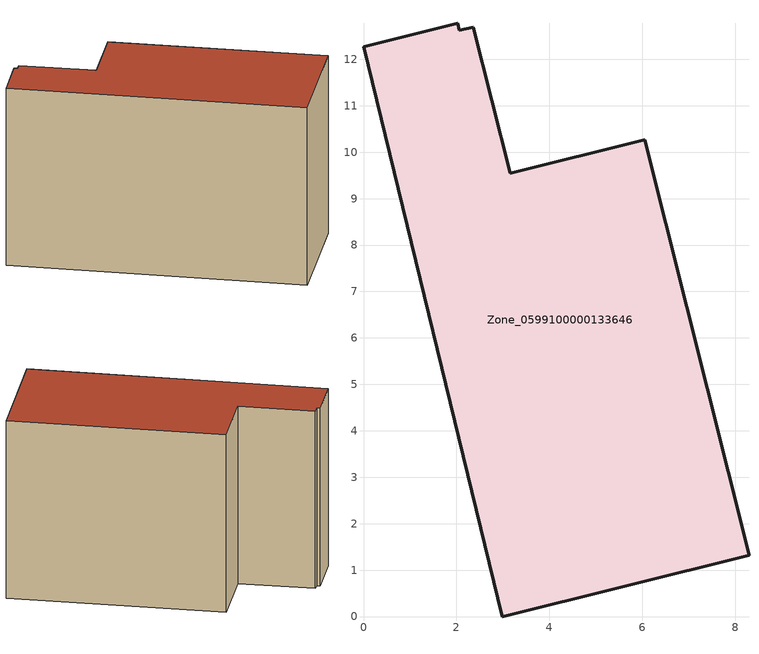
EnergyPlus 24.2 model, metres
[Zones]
Zone_0599100000133646
 floor ground (C_G): 2.06,12.63 2.37,12.69 3.16,9.55 6.06,10.27 8.3,1.32 2.99,0 0,12.27 2.03,12.77 z0
 wall outside (C_F): 2.03,12.77 0,12.27 2.99,0 8.3,1.32 6.06,10.27 3.16,9.55 2.37,12.69 2.06,12.63 2.03,12.77 z0:7.99
 roof outside (C_R): 2.37,12.69 2.06,12.63 2.03,12.77 0,12.27 2.99,0 8.3,1.32 6.06,10.27 3.16,9.55 z7.99
[BUILDING]
Pand.0599100000133646: North Axis=0; Terrain=City; Loads Convergence Tolerance Value=0.04; Temperature Convergence Tolerance Value=0.4; Solar Distribution=FullExterior; Maximum Number of Warmup Days=25; Minimum Number of Warmup Days=1
[Site:Location]
Rotterdam.The.Hague.AP_ZH_NLD Design_Conditions: Latitude=51.96; Longitude=4.45; Time Zone=1; Elevation=-4.5
[SITE:GROUNDTEMPERATURE:BUILDINGSURFACE]
18, 18, 18, 18, 18, 18, 18, 18, 18, 18, 18, 18
[MATERIAL] Thermal Absorptance=0.9; Solar Absorptance=0.7; Visible Absorptance=0.7
Name | Roughness | Thickness | Conductivity | Density | Specific Heat
G.TI.1975-1991 | MediumSmooth | 0.15 | 0.288461 | 540 | 1210
F.TI.1975-1991 | Rough | 0.3 | 0.230769 | 1920 | 840
R.TI.1975-1991 | MediumRough | 0.2 | 0.153846 | 1500 | 1000
[CONSTRUCTION]
C_G: G.TI.1975-1991
C_F: F.TI.1975-1991
C_R: R.TI.1975-1991
[ZONE]
Zone_0599100000133646: Type=1; Multiplier=1; Ceiling Height=Autocalculate; Volume=Autocalculate; Floor Area=autocalculate; Part of Total Floor Area=Yes
[ZONEINFILTRATION:DESIGNFLOWRATE]
Infil_Zone_0599100000133646: Zone or ZoneList or Space or SpaceList=Zone_0599100000133646; Schedule=AlwaysOn; Design Flow Rate Calculation Method=Flow/Area; Flow Rate per Floor Area=0.003; Constant Term Coefficient=1; Temperature Term Coefficient=0; Velocity Term Coefficient=0; Velocity Squared Term Coefficient=0
[HVACTEMPLATE:ZONE:IDEALLOADSAIRSYSTEM]
Zone_0599100000133646: Maximum Heating Supply Air Temperature=50; Minimum Cooling Supply Air Temperature=13; Maximum Heating Supply Air Humidity Ratio=0.0156; Minimum Cooling Supply Air Humidity Ratio=0.0077; Heating Limit=NoLimit; Cooling Limit=NoLimit; Dehumidification Control Type=ConstantSensibleHeatRatio; Cooling Sensible Heat Ratio=0.7; Dehumidification Setpoint=60; Humidification Control Type=None; Humidification Setpoint=30; Outdoor Air Method=None; Outdoor Air Flow Rate per Person=0.00944; Outdoor Air Flow Rate per Zone Floor Area=0; Outdoor Air Flow Rate per Zone=0; Demand Controlled Ventilation Type=None; Outdoor Air Economizer Type=NoEconomizer; Heat Recovery Type=None; Sensible Heat Recovery Effectiveness=0.7; Latent Heat Recovery Effectiveness=0.65
[ZONECONTROL:THERMOSTAT]
ThermostatControl_Zone_0599100000133646: Zone or ZoneList=Zone_0599100000133646; Control Type Schedule=DualSetpointControlType; Control 1=Thermostat_Zone_0599100000133646; Temperature Difference Between Cutout And Setpoint=0
[THERMOSTATSETPOINT:DUALSETPOINT]
Thermostat_Zone_0599100000133646: Heating Setpoint Temperature Schedule=HeatingSetpoint_Zone_0599100000133646; Cooling Setpoint Temperature Schedule=CoolingSetpoint_Zone_0599100000133646
[SCHEDULE:COMPACT]
HeatingSetpoint_Zone_0599100000133646: Through: 12/31, For: AllDays, Until: 24:00, 21
CoolingSetpoint_Zone_0599100000133646: Through: 12/31, For: AllDays, Until: 24:00, 24
DualSetpointControlType: Through: 12/31, For: AllDays, Until: 24:00, 4
AlwaysOn: Through: 12/31, For: AllDays, Until: 24:00, 1
